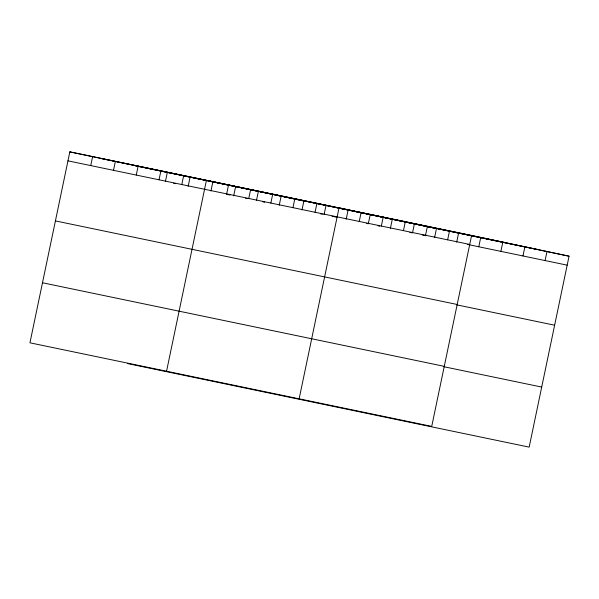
<?xml version="1.0" encoding="UTF-8"?>
<svg xmlns="http://www.w3.org/2000/svg" width="599" height="599" viewBox="0 0 599 599"><rect width="100%" height="100%" fill="white"/><g stroke="black" fill="none" stroke-linecap="round" stroke-linejoin="round"><path stroke-width="0.9" d="M69.836 151.876L29.95 342.808L431.722 426.398L471.608 235.459L69.836 151.876L569.05 256.192L529.164 447.124L127.392 363.541M90.726 165.594L92.605 156.616M113.496 170.326L115.375 161.348M136.265 175.065L138.137 166.088M159.035 179.797L160.906 170.827M165.399 181.579L167.278 172.602M181.797 184.537L183.676 175.559M188.168 186.319L190.04 177.341M166.552 371.23L206.438 180.299L303.88 201.024L302.001 210.002M210.938 191.051L212.81 182.081M226.662 193.874L228.541 184.896M233.7 195.791L235.579 186.813M248.757 198.471L250.637 189.494M256.469 200.53L258.349 191.553M270.86 203.068L272.732 194.091M279.239 205.262L281.111 196.285M292.956 207.658L294.828 198.688M315.052 212.256L316.931 203.286M324.104 214.599L325.976 205.622M299.141 398.814L339.027 207.883L436.461 228.608L434.589 237.586M346.2 219.197L348.071 210.219M359.25 221.45L361.122 212.48M370.175 214.816L368.295 223.794L366.528 223.427M381.346 226.048L383.218 217.078M390.398 228.391L392.27 219.414M403.441 230.645L405.321 221.675M412.494 232.989L414.366 224.011M425.537 235.242L427.416 226.265M447.64 239.84L449.512 230.862M456.685 242.183L458.564 233.206M478.788 246.781L480.66 237.803M500.884 251.378L502.756 242.4M522.979 255.975L524.851 246.998M545.075 260.565L546.954 251.595M101.995 158.72L503.766 242.303M135.119 165.766L536.899 249.349M67.964 160.854L469.736 244.437M173.598 183.287L175.417 183.668M226.415 194.278L230.061 195.034M245.545 198.254L247.365 198.636M262.849 201.856L264.668 202.23M320.57 213.865L322.337 214.232M332.056 216.254L336.473 217.175M378.021 225.816L379.788 226.182M409.843 232.434L411.61 232.801M422.213 235.01L425.754 235.744M467.295 244.385L567.178 265.162M55.415 220.904L457.194 304.487M456.52 304.801L554.629 325.212M42.492 282.765L444.271 366.348M443.597 366.663L541.706 387.074M471.608 235.459L569.05 256.192"/></g></svg>
